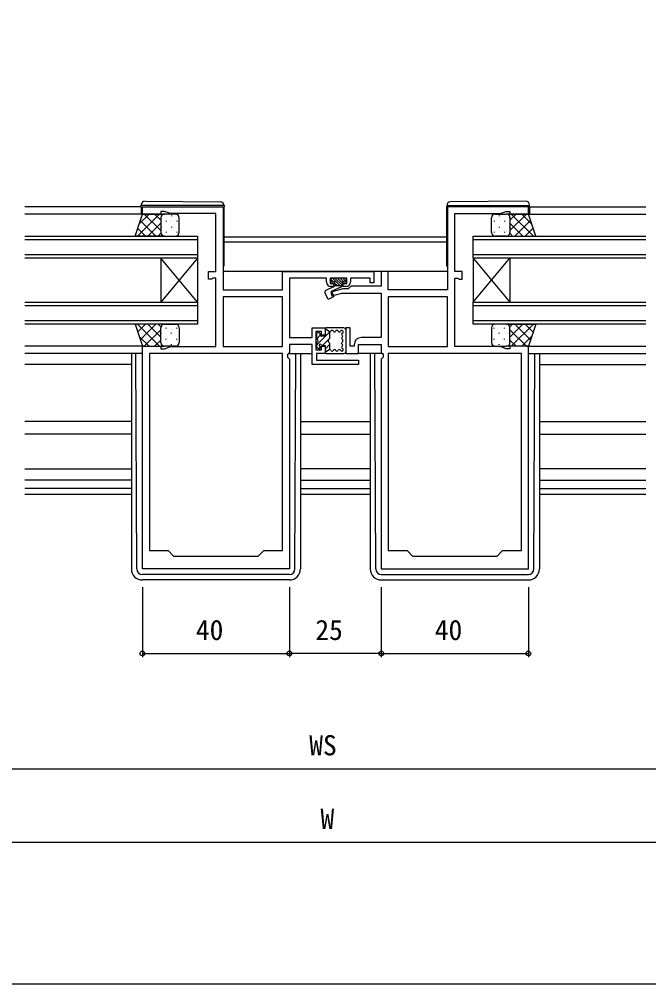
# Model space of a CAD drawing. Units: millimetres, scale not verified. Extents: x -437 to 438, y -281 to 278.
# Drawn here: x 58.7 to 229.9, y -280.9 to -18.4 of the extents above; entities that cross this region are included whole.
import ezdxf
from ezdxf.enums import TextEntityAlignment as Align

# ---------------------------------------------------------------- set-up
doc = ezdxf.new("R2010")
doc.units = ezdxf.units.MM
doc.header["$LTSCALE"] = 2
for name, color, linetype in [('0-2_YKK_11', 7, 'Continuous'), ('0-3_YKK_12', 2, 'Continuous'), ('0-4_YKK_13', 4, 'Continuous'), ('0-6_YKK_D', 6, 'Continuous'), ('0-7_YKK_ZWAK', 7, 'Continuous')]:
    doc.layers.add(name, color=color, linetype=linetype)
doc.styles.add('ＭＳ ゴシック', font='')
doc.styles.get('ＭＳ ゴシック').set_extended_font_data('MS Gothic')

msp = doc.modelspace()

# ---------------------------------------------------------------- linework, layer by layer
at = {"layer": '0-2_YKK_11'}
for points in [[(92.2, -168.003), (92.2, -107.403), (97.2, -107.403), (97.2, -108.103), (98.2, -108.103), (99.848, -107.503), (112.2, -107.503), (112.2, -88.903), (111.346, -88.903), (111.173, -89.003), (111, -89.103), (110.2, -89.103), (110.2, -87.003), (112.2, -87.003), (112.2, -71.303), (99.848, -71.303), (98.2, -70.703), (97.2, -70.703), (97.2, -71.403), (92.2, -71.403), (92.2, -69.403), (114.2, -69.403), (114.2, -92.003), (130.3, -92.003), (130.3, -87.003), (155.2, -87.003), (155.2, -90.103), (154.2, -90.103), (154.2, -88.903), (148.8, -88.903), (148.8, -89.903)], [(197.2, -168.003), (197.2, -107.403), (192.2, -107.403), (192.2, -108.103), (191.2, -108.103), (189.552, -107.503), (177.2, -107.503), (177.2, -88.903), (178.054, -88.903), (178.227, -89.003), (178.4, -89.103), (179.2, -89.103), (179.2, -87.003), (177.2, -87.003), (177.2, -71.303), (189.552, -71.303), (191.2, -70.703), (192.2, -70.703), (192.2, -71.403), (197.2, -71.403), (197.2, -69.403), (175.2, -69.403), (175.2, -92.003), (159.1, -92.003), (159.1, -87.003), (157.2, -87.003), (157.2, -91.003), (149, -91.003), (148.2, -91.803), (146.706, -91.803), (143.471, -92.67), (143.729, -93.635), (146.465, -92.903), (157.2, -92.903), (157.2, -105.003), (151.8, -105.003)], [(142.3, -89.903), (142.3, -88.903), (132.2, -88.903), (132.2, -105.003), (138.4, -105.003), (138.4, -102.403), (141.9, -102.403), (141.9, -104.403), (140.9, -104.403), (140.9, -103.403), (139.4, -103.403), (139.4, -108.403), (140.9, -108.403), (140.9, -107.403), (141.9, -107.403), (141.9, -109.403), (139.6, -109.403), (139.6, -111.203), (151, -111.203), (151, -112.403), (138.4, -112.403), (138.4, -106.903), (132.2, -106.903), (132.2, -109.103), (131.9, -109.403), (131.7, -109.603), (131.7, -110.403), (132.2, -110.903), (132.2, -168.003), (92.2, -168.003)], [(147.6, -91.103), (146.8, -91.103), (146.8, -90.303), (147.8, -90.303), (147.8, -88.903), (143.3, -88.903), (143.3, -90.303), (144.3, -90.303), (144.3, -91.103), (143.5, -91.103)], [(149.8, -107.003), (149.8, -107.403), (148.7, -107.403), (148.7, -102.403), (147.5, -102.403), (147.5, -109.403), (151, -109.403), (151, -106.903), (157.2, -106.903), (157.2, -109.103), (157.5, -109.403), (157.7, -109.603), (157.7, -110.403), (157.2, -110.903), (157.2, -168.003), (197.2, -168.003)]]:
    msp.add_lwpolyline(points, dxfattribs=at)
for points in [[(130.3, -93.903), (114.2, -93.903), (114.2, -107.503), (130.3, -107.503)], [(175.2, -93.903), (159.1, -93.903), (159.1, -107.503), (175.2, -107.503)], [(130.3, -163.003), (130.3, -109.403), (94.1, -109.403), (94.1, -163.003), (99.2, -163.003), (100.7, -164.503), (123.7, -164.503), (125.2, -163.003)], [(159.1, -109.403), (159.1, -163.003), (164.2, -163.003), (165.7, -164.503), (188.7, -164.503), (190.2, -163.003), (195.3, -163.003), (195.3, -109.403)]]:
    msp.add_lwpolyline(points, close=True, dxfattribs=at)
for centre, radius, start, end in [((143.5, -89.903), 1.2, 180.00001, 269.99999), ((147.6, -89.903), 1.2, 270.00001, 359.99999), ((151.8, -107.003), 2, 90.00001, 179.99999)]:
    msp.add_arc(centre, radius, start, end, dxfattribs=at)
at = {"layer": '0-3_YKK_12'}
for p, q in [((91.9, -69.403), (60.2, -69.403)), ((197.5, -69.403), (229.2, -69.403)), ((92.2, -71.403), (60.2, -71.403)), ((197.2, -71.403), (229.2, -71.403)), ((60.2, -77.403), (107.2, -77.403)), ((107.2, -78.403), (60.2, -78.403)), ((175, -77.703), (114.4, -77.703)), ((182.2, -77.403), (229.2, -77.403)), ((182.2, -83.403), (182.2, -77.403)), ((229.2, -78.403), (182.2, -78.403)), ((175, -79.103), (114.4, -79.103)), ((60.2, -82.403), (107.2, -82.403)), ((97.2, -83.403), (97.2, -95.403)), ((107.2, -83.403), (97.2, -95.403)), ((107.2, -95.403), (97.2, -83.403)), ((107.2, -83.403), (107.2, -95.403)), ((182.2, -82.403), (229.2, -82.403)), ((182.2, -83.403), (182.2, -95.403)), ((182.2, -83.403), (192.2, -95.403)), ((182.2, -95.403), (192.2, -83.403)), ((229.2, -83.403), (182.2, -83.403)), ((192.2, -83.403), (192.2, -95.403)), ((175.2, -87.003), (114.2, -87.003)), ((60.2, -95.403), (107.2, -95.403)), ((107.2, -96.403), (60.2, -96.403)), ((182.2, -95.403), (229.2, -95.403)), ((182.2, -101.403), (182.2, -95.403)), ((229.2, -96.403), (182.2, -96.403)), ((60.2, -100.403), (107.2, -100.403)), ((182.2, -100.403), (229.2, -100.403)), ((229.2, -101.403), (182.2, -101.403)), ((92.7, -107.403), (60.2, -107.403)), ((196.7, -107.403), (229.2, -107.403)), ((92.2, -109.403), (60.2, -109.403)), ((197.2, -109.403), (229.2, -109.403)), ((89.199, -112.403), (60.2, -112.403)), ((200.201, -112.403), (229.2, -112.403)), ((89.199, -127.903), (60.2, -127.903)), ((135.199, -127.903), (154.201, -127.903)), ((200.201, -127.903), (229.2, -127.903)), ((89.199, -131.303), (60.2, -131.303)), ((135.199, -131.303), (154.201, -131.303)), ((200.201, -131.303), (229.2, -131.303)), ((89.199, -143.803), (60.2, -143.803)), ((135.199, -143.803), (154.201, -143.803)), ((200.201, -143.803), (229.2, -143.803)), ((89.199, -146.073), (60.2, -146.073)), ((135.199, -146.073), (154.201, -146.073)), ((200.201, -146.073), (229.2, -146.073)), ((89.199, -147.703), (60.2, -147.703)), ((154.201, -147.703), (135.199, -147.703)), ((229.2, -147.703), (200.201, -147.703))]:
    msp.add_line(p, q, dxfattribs=at)
for points in [[(107.2, -77.403), (107.2, -83.403), (60.2, -83.403)], [(107.2, -95.403), (107.2, -101.403), (60.2, -101.403)]]:
    msp.add_lwpolyline(points, dxfattribs=at)
at = {"layer": '0-4_YKK_13'}
for p, q in [((92.909, -67.915), (113.409, -68.094)), ((196.491, -67.915), (175.991, -68.094)), ((91.9, -69.103), (91.9, -68.915)), ((92.404, -69.103), (91.9, -69.103)), ((91.9, -69.403), (91.9, -69.103)), ((91.9, -69.403), (91.9, -71.403)), ((113.904, -69.103), (92.404, -69.103)), ((114.4, -69.103), (114.4, -69.403)), ((114.4, -85.403), (114.4, -69.403)), ((175, -69.103), (175, -69.403)), ((175, -85.403), (175, -69.403)), ((175.496, -69.103), (196.996, -69.103)), ((196.996, -69.103), (197.5, -69.103)), ((197.5, -69.103), (197.5, -68.915)), ((197.5, -69.403), (197.5, -69.103)), ((197.5, -69.403), (197.5, -71.403)), ((96.832, -71.403), (90.832, -77.403)), ((94.003, -71.403), (91.298, -74.108)), ((95.851, -77.403), (91.613, -73.164)), ((97.2, -75.923), (92.68, -71.403)), ((97.2, -73.094), (95.508, -71.403)), ((97.2, -72.403), (97.2, -76.403)), ((97.2, -72.403), (97.2, -76.403)), ((97.29, -71.988), (97.29, -72.023)), ((101.2, -71.402), (98.2, -71.403)), ((98.705, -73.237), (98.705, -73.437)), ((100.12, -71.822), (100.12, -72.022)), ((101.535, -73.237), (101.535, -73.437)), ((102.2, -76.403), (102.2, -72.402)), ((187.2, -76.403), (187.2, -72.402)), ((187.865, -73.237), (187.865, -73.437)), ((188.2, -71.402), (191.2, -71.403)), ((189.28, -71.822), (189.28, -72.022)), ((190.695, -73.237), (190.695, -73.437)), ((192.11, -71.988), (192.11, -72.023)), ((192.2, -73.094), (193.892, -71.403)), ((192.2, -75.923), (196.72, -71.403)), ((192.2, -72.403), (192.2, -76.403)), ((192.2, -72.403), (192.2, -76.403)), ((192.568, -71.403), (198.568, -77.403)), ((193.549, -77.403), (197.787, -73.164)), ((195.397, -71.403), (198.102, -74.108)), ((93.023, -77.403), (90.906, -75.285)), ((97.2, -73.863), (93.66, -77.403)), ((97.29, -74.853), (97.29, -75.053)), ((100.12, -74.852), (100.12, -75.052)), ((189.28, -74.852), (189.28, -75.052)), ((192.11, -74.853), (192.11, -75.053)), ((192.2, -73.863), (195.74, -77.403)), ((196.377, -77.403), (198.494, -75.285)), ((97.233, -76.658), (96.489, -77.403)), ((98.2, -77.403), (101.2, -77.403)), ((98.705, -76.267), (98.705, -76.467)), ((101.535, -76.267), (101.535, -76.467)), ((187.865, -76.267), (187.865, -76.467)), ((191.2, -77.403), (188.2, -77.403)), ((190.695, -76.267), (190.695, -76.467)), ((192.167, -76.658), (192.911, -77.403)), ((143.5, -89.203), (143.5, -89.603)), ((143.5, -89.221), (144.182, -89.903)), ((147.3, -88.903), (143.8, -88.903)), ((143.889, -88.903), (145.889, -90.903)), ((144.596, -88.903), (146.596, -90.903)), ((145.303, -88.903), (146.6, -90.2)), ((146.01, -88.903), (147.01, -89.903)), ((146.717, -88.903), (147.562, -89.748)), ((147.6, -89.603), (147.6, -89.203)), ((144.227, -91.23), (142.089, -92.227)), ((143.6, -92.405), (146.6, -91.006)), ((143.8, -89.903), (144.5, -89.903)), ((144.5, -89.903), (144.5, -90.903)), ((144.5, -90.221), (145.182, -90.903)), ((144.5, -90.903), (146.6, -90.903)), ((146.6, -89.903), (146.6, -91.006)), ((146.6, -89.903), (147.3, -89.903)), ((141.847, -92.891), (142.464, -94.214)), ((143.167, -94.436), (144.254, -93.808)), ((143.6, -92.405), (144.254, -93.808)), ((96.832, -107.403), (90.832, -101.402)), ((93.023, -101.402), (90.906, -103.52)), ((95.851, -101.403), (91.613, -105.641)), ((97.2, -104.942), (93.66, -101.403)), ((97.233, -102.147), (96.489, -101.403)), ((98.2, -101.403), (101.2, -101.403)), ((98.705, -102.538), (98.705, -102.338)), ((101.535, -102.538), (101.535, -102.36)), ((187.865, -102.538), (187.865, -102.36)), ((191.2, -101.403), (188.2, -101.403)), ((190.695, -102.538), (190.695, -102.338)), ((192.167, -102.147), (192.911, -101.403)), ((192.2, -104.942), (195.74, -101.403)), ((192.568, -107.403), (198.568, -101.402)), ((193.549, -101.403), (197.787, -105.641)), ((196.377, -101.402), (198.494, -103.52)), ((94.003, -107.403), (91.298, -104.697)), ((97.2, -102.882), (92.68, -107.402)), ((97.2, -106.403), (97.2, -102.403)), ((97.2, -106.403), (97.2, -102.403)), ((97.29, -103.953), (97.29, -103.753)), ((100.12, -103.953), (100.12, -103.753)), ((102.2, -102.403), (102.2, -106.403)), ((139.6, -107.062), (143.1, -103.562)), ((139.6, -104.003), (139.6, -105.27)), ((139.612, -105.353), (140.6, -104.365)), ((140.3, -103.703), (139.9, -103.703)), ((140.6, -104.353), (140.6, -104.003)), ((141.9, -104.653), (140.9, -104.653)), ((143.1, -103.503), (141.9, -102.696)), ((141.9, -102.703), (141.9, -104.653)), ((141.9, -103.065), (142.12, -102.844)), ((147, -102.403), (142.2, -102.403)), ((144.483, -103.503), (144.456, -103.503)), ((145.781, -103.503), (145.797, -103.503)), ((146.4, -104.117), (146.4, -104.144)), ((147.5, -102.903), (147.5, -108.903)), ((187.2, -102.403), (187.2, -106.403)), ((189.28, -103.953), (189.28, -103.753)), ((192.11, -103.953), (192.11, -103.753)), ((192.2, -106.403), (192.2, -102.403)), ((192.2, -106.403), (192.2, -102.403)), ((192.2, -102.882), (196.72, -107.402)), ((195.397, -107.403), (198.102, -104.697)), ((97.2, -105.711), (95.508, -107.403)), ((97.29, -106.817), (97.29, -106.783)), ((101.2, -107.403), (98.2, -107.403)), ((98.705, -105.568), (98.705, -105.368)), ((100.12, -106.983), (100.12, -106.783)), ((101.535, -105.568), (101.535, -105.368)), ((139.6, -106.535), (139.6, -107.403)), ((139.688, -107.615), (140.088, -108.015)), ((141.12, -107.153), (141.9, -107.153)), ((141.207, -107.153), (143.1, -105.259)), ((141.9, -108.156), (143.1, -106.956)), ((141.9, -107.153), (141.9, -109.103)), ((146.4, -105.184), (146.4, -105.234)), ((146.4, -106.621), (146.4, -106.571)), ((187.865, -105.568), (187.865, -105.368)), ((188.2, -107.403), (191.2, -107.403)), ((189.28, -106.983), (189.28, -106.783)), ((190.695, -105.568), (190.695, -105.368)), ((192.11, -106.817), (192.11, -106.783)), ((192.2, -105.711), (193.892, -107.403)), ((89.199, -109.403), (89.199, -168)), ((90.688, -168.012), (90.414, -109.403)), ((131.9, -109.403), (138.4, -109.403)), ((133.711, -168.012), (133.984, -109.403)), ((135.199, -109.403), (135.199, -168)), ((140.259, -108.1), (140.6, -107.759)), ((140.6, -107.803), (140.6, -107.672)), ((143.1, -108.303), (141.9, -109.102)), ((142.2, -109.403), (147, -109.403)), ((144.483, -108.303), (144.456, -108.303)), ((145.781, -108.303), (145.797, -108.303)), ((146.4, -107.688), (146.4, -107.661)), ((157.5, -109.403), (150.7, -109.403)), ((154.201, -109.403), (154.201, -168)), ((155.689, -168.012), (155.416, -109.403)), ((198.712, -168.012), (198.986, -109.403)), ((200.201, -109.403), (200.201, -168)), ((60.2, -140.803), (89.199, -140.803)), ((154.201, -140.803), (135.199, -140.803)), ((229.2, -140.803), (200.201, -140.803)), ((132.211, -169.5), (92.188, -169.5)), ((157.189, -169.5), (197.212, -169.5)), ((132.199, -171), (92.199, -171)), ((157.201, -171), (197.201, -171))]:
    msp.add_line(p, q, dxfattribs=at)
for points in [[(114.4, -69.094), (114.4, -69.103), (113.904, -69.103)], [(175, -69.094), (175, -69.103), (175.496, -69.103)], [(98.2, -77.403), (90.2, -77.403), (92.2, -71.403), (98.2, -71.403)], [(191.2, -77.403), (199.2, -77.403), (197.2, -71.403), (191.2, -71.403)], [(98.2, -101.403), (90.2, -101.402), (92.2, -107.402), (98.2, -107.403)], [(191.2, -101.403), (199.2, -101.402), (197.2, -107.402), (191.2, -107.403)], [(143.158, -103.503), (143.1, -103.503), (143.1, -105.27)], [(143.1, -106.535), (143.1, -108.303), (143.158, -108.303)]]:
    msp.add_lwpolyline(points, dxfattribs=at)
for centre, radius, start, end in [((92.9, -68.915), 1, 89.5, 180), ((113.4, -69.094), 1, 0, 89.5), ((176, -69.094), 1, 90.5, 180), ((196.5, -68.915), 1, 0, 90.5), ((98.2, -72.403), 1, 90.0001, 180.0001), ((98.2, -72.403), 1, 90.0001, 180.0001), ((101.2, -72.402), 1, 0.0001, 90.0001), ((188.2, -72.402), 1, 89.9999, 179.9999), ((191.2, -72.403), 1, 359.9999, 89.9999), ((191.2, -72.403), 1, 359.9999, 89.9999), ((98.2, -76.403), 1, 180.0001, 270.0001), ((98.2, -76.403), 1, 180.0001, 270.0001), ((101.2, -76.403), 1, 270.0001, 0.0001), ((188.2, -76.403), 1, 179.9999, 269.9999), ((191.2, -76.403), 1, 269.9999, 359.9999), ((191.2, -76.403), 1, 269.9999, 359.9999), ((113.9, -85.403), 0.5, 306.86983, 0), ((175.5, -85.403), 0.5, 180, 233.13017), ((143.8, -89.203), 0.3, 90, 180), ((147.3, -89.203), 0.3, 0, 90), ((143.8, -89.603), 0.3, 180, 270), ((144.016, -90.776), 0.5, 295, 345.39617), ((147.3, -89.603), 0.3, 270, 0), ((142.3, -92.68), 0.5, 115.00014, 205.00005), ((142.917, -94.003), 0.5, 205.00005, 300.00004), ((98.2, -102.403), 1, 89.9999, 179.9999), ((98.2, -102.403), 1, 89.9999, 179.9999), ((101.2, -102.403), 1, 359.9999, 89.9999), ((188.2, -102.403), 1, 90.0001, 180.0001), ((191.2, -102.403), 1, 0.0001, 90.0001), ((191.2, -102.403), 1, 0.0001, 90.0001), ((139.9, -104.003), 0.3, 90, 180), ((140.3, -104.003), 0.3, 360, 90), ((140.9, -104.353), 0.3, 180, 270), ((142.2, -102.703), 0.3, 90, 180), ((143.158, -103.203), 0.3, 270, 337.97569), ((143.807, -103.465), 0.4, 22.02431, 157.97569), ((144.456, -103.203), 0.3, 202.02431, 270), ((144.483, -103.203), 0.3, 270, 337.97569), ((145.132, -103.465), 0.4, 22.02431, 157.97569), ((145.781, -103.203), 0.3, 202.02431, 270), ((145.797, -103.203), 0.3, 270, 337.97569), ((146.446, -103.465), 0.4, 291.31154, 157.97569), ((146.7, -104.117), 0.3, 111.31154, 180), ((146.7, -104.144), 0.3, 180, 240), ((146.7, -105.184), 0.3, 120, 180), ((146.4, -104.664), 0.3, 300, 60), ((147, -102.903), 0.5, 0, 90), ((98.2, -106.403), 1, 179.9999, 269.9999), ((98.2, -106.403), 1, 179.9999, 269.9999), ((101.2, -106.403), 1, 269.9999, 359.9999), ((139.9, -105.27), 0.3, 180, 244.62307), ((139.9, -106.535), 0.3, 115.37693, 180), ((139.9, -107.403), 0.3, 180, 225), ((139.6, -105.903), 0.4, 295.37693, 64.62307), ((140.6, -107.153), 0.3, 30, 240), ((140.3, -107.672), 0.3, 0, 60), ((141.12, -106.853), 0.3, 210, 270), ((143.1, -105.903), 0.4, 115.37693, 244.62307), ((142.8, -105.27), 0.3, 295.37693, 0), ((142.8, -106.535), 0.3, 0, 64.62307), ((146.7, -105.234), 0.3, 180, 236.73718), ((146.7, -106.571), 0.3, 123.26282, 180), ((146.7, -106.621), 0.3, 180, 240), ((146.7, -107.661), 0.3, 120, 180), ((146.261, -105.903), 0.5, 303.26282, 56.73718), ((146.4, -107.141), 0.3, 300, 60), ((188.2, -106.403), 1, 180.0001, 270.0001), ((191.2, -106.403), 1, 270.0001, 0.0001), ((191.2, -106.403), 1, 270.0001, 0.0001), ((140.3, -107.803), 0.3, 225, 0), ((142.2, -109.103), 0.3, 180, 270), ((143.158, -108.603), 0.3, 22.02431, 90), ((143.807, -108.34), 0.4, 202.02431, 337.97569), ((144.456, -108.603), 0.3, 90, 157.97569), ((144.483, -108.603), 0.3, 22.02431, 90), ((145.132, -108.34), 0.4, 202.02431, 337.97569), ((145.781, -108.603), 0.3, 90, 157.97569), ((145.797, -108.603), 0.3, 22.02431, 90), ((146.446, -108.34), 0.4, 202.02431, 68.68846), ((146.7, -107.688), 0.3, 180, 248.68846), ((147, -108.903), 0.5, 270, 0), ((92.199, -168), 3, 180, 270), ((132.199, -168), 3, 270, 0), ((157.201, -168), 3, 180, 270), ((197.201, -168), 3, 270, 0), ((92.188, -168), 1.5, 180.45233, 270), ((132.211, -168), 1.5, 270, 359.54767), ((157.189, -168), 1.5, 180.45233, 270), ((197.212, -168), 1.5, 270, 359.54767)]:
    msp.add_arc(centre, radius, start, end, dxfattribs=at)
at = {"layer": '0-6_YKK_D'}
for p, q in [((92.2, -173), (92.2, -192)), ((132.2, -173), (132.2, -192)), ((132.2, -173), (132.2, -192)), ((157.2, -173), (157.2, -192)), ((157.2, -173), (157.2, -192)), ((197.2, -173), (197.2, -192)), ((92.2, -191), (132.2, -191)), ((157.2, -191), (132.2, -191)), ((157.2, -191), (197.2, -191)), ((32.2, -222.4), (257.2, -222.4)), ((-91.8, -242.4), (381.2, -242.4))]:
    msp.add_line(p, q, dxfattribs=at)
for centre in [(92.2, -191), (132.2, -191), (132.2, -191), (157.2, -191), (157.2, -191), (197.2, -191)]:
    msp.add_circle(centre, 0.637, dxfattribs=at)
at = {"layer": '0-7_YKK_ZWAK'}
msp.add_lwpolyline([(-436.8, -280.9), (438.2, -280.9), (438.2, 244.1)], dxfattribs=at)

# ---------------------------------------------------------------- texts
at = {"layer": '0-6_YKK_D', "style": 'ＭＳ ゴシック'}
for s, p in [('40', (106.745, -189)), ('25', (139.245, -189)), ('40', (171.745, -189)), ('WS', (137.584, -220.4)), ('W', (140.652, -240.4))]:
    msp.add_text(s, height=5.499, dxfattribs=at).set_placement(p, align=Align.BOTTOM_LEFT)

doc.saveas('drawing.dxf')
